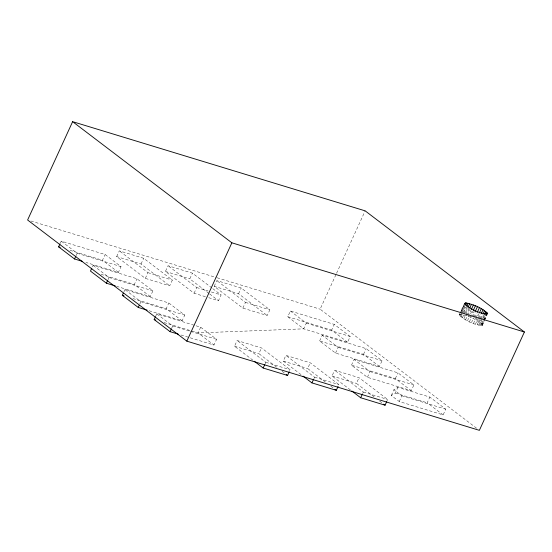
<?xml version="1.0" encoding="UTF-8"?>
<svg xmlns="http://www.w3.org/2000/svg" width="552" height="552" viewBox="0 0 552 552"><rect width="100%" height="100%" fill="white"/><g stroke="black" fill="none" stroke-linecap="round" stroke-linejoin="round"><path stroke-width="0.41" stroke-dasharray="2.76 2.07" d="M459.174 314.985L459.236 314.585C467.489 314.806 476.452 319.277 482.434 324.976L482.365 325.369C474.113 325.156 465.15 320.684 459.174 314.985L463.777 304.676M60.258 243.287L61.237 241.141L105.115 254.52L121.04 266.637L118.425 272.357L85.919 262.442M76.183 255.403L77.163 253.258L61.237 241.141M92.432 266.802L93.088 265.374L136.965 278.753L152.89 290.869L150.275 296.583L116.148 286.177M118.425 272.357L102.499 260.24L105.115 254.52M116.672 256.577L119.294 250.856L143.672 258.288L172.334 280.099L169.719 285.812L145.342 278.38L116.672 256.577L141.05 264.008L169.719 285.812M108.033 279.629L109.013 277.49L93.088 265.374M123.959 291.746L124.938 289.6L168.815 302.979L184.741 315.095L182.125 320.815L148.805 310.659M141.05 264.008L143.672 258.288M150.275 296.583L134.35 284.466L136.965 278.753M145.342 278.38L147.957 272.667L119.294 250.856M139.877 303.862L140.863 301.716L124.938 289.6M205.468 296.714L194.097 293.243L165.427 271.439L168.049 265.719L192.427 273.157L211.533 287.695M155.802 315.979L156.789 313.833L200.666 327.212L216.591 339.328L213.976 345.041L180.656 334.885M182.125 320.815L166.2 308.699L168.815 302.979M208.918 293.409L189.805 278.87L192.427 273.157M171.727 328.088L172.714 325.949L156.789 313.833M194.097 293.243L196.712 287.53L168.049 265.719M214.183 286.302L216.805 280.588L241.183 288.02L269.845 309.824L267.23 315.544L242.852 308.113L214.183 286.302L238.561 293.74L267.23 315.544M200.666 327.212L198.051 332.925L213.976 345.041M208.718 297.707L218.475 300.681L221.09 294.961L212.216 288.213M238.561 293.74L241.183 288.02M242.852 308.113L245.467 302.392L216.805 280.588M252.947 360.242L234.517 346.228L237.132 340.508L261.51 347.939L290.179 369.75L289.524 371.179M276.642 367.156L258.895 353.659L261.51 347.939M265.146 363.74L265.802 362.312L237.132 340.508M290.387 311.011L306.312 323.127L303.697 328.84L287.771 316.724L290.387 311.011L334.27 324.39L350.196 336.499L347.574 342.219L303.697 328.84L198.051 332.925L163.916 322.52M301.019 374.587L283.273 361.091L285.888 355.371L310.265 362.802L338.935 384.613L337.948 386.759M476.631 428.248L320.132 309.189L336.209 274.068M336.568 273.288L365.155 210.85M319.622 340.957L322.237 335.236L366.121 348.616L382.039 360.732L379.424 366.452L335.547 353.073L319.622 340.957L363.499 354.336L379.424 366.452M325.397 382.018L307.65 368.522L310.265 362.802M347.574 342.219L331.648 330.103L334.27 324.39M313.902 378.61L314.557 377.182L285.888 355.371M335.547 353.073L338.162 347.353L322.237 335.236M350.458 389.974L332.028 375.953L334.643 370.24L359.021 377.671L387.69 399.476L387.035 400.904M351.472 365.182L354.087 359.469L397.964 372.848L413.89 384.965L411.274 390.678L367.397 377.299L351.472 365.182L395.349 378.562L411.274 390.678M363.499 354.336L366.121 348.616M374.152 396.888L356.406 383.385L359.021 377.671M367.397 377.299L370.012 371.586L354.087 359.469M362.657 393.472L363.313 392.044L334.643 370.24M395.349 378.562L397.964 372.848M391.278 395.473L393.9 389.753L397.93 387.352L429.815 397.074L445.74 409.191L443.125 414.911L399.241 401.532L391.278 395.473L395.315 393.072L397.93 387.352M399.241 401.532L401.863 395.812L393.9 389.753M460.354 312.832L463.846 305.208M459.457 315.53L460.161 314.005M461.555 310.955L463.997 305.622M461.458 312.011L464.246 305.911M460.092 316.213L461.141 313.922M461.486 313.163L464.977 305.539M461.479 314.412L465.322 306.022M461.051 317.007L465.591 307.098M463.88 312.404L466.323 307.071M462.307 317.897L463.701 314.847M464.053 314.081L466.84 307.981M465.481 312.846L467.572 308.271M463.818 318.842L468.703 308.175M466.219 315.723L469.366 308.865M443.125 414.911L427.2 402.794L429.815 397.074M465.543 319.829L467.289 316.02M467.634 315.254L470.076 309.92M468.151 316.441L470.946 310.348M467.427 320.815L469.172 317.007M470.566 313.957L472.312 310.148M470.159 317.269L472.954 311.169M469.414 321.781L474.299 311.107M472.891 316.655L474.982 312.08M471.442 322.692L473.54 318.118M473.885 317.352L475.983 312.784M474.879 317.621L476.969 313.046M473.45 323.513L475.893 318.18M476.245 317.421L477.991 313.605M476.059 320.132L479.205 313.274M475.382 324.238L477.825 318.897M478.177 318.138L479.916 314.329M477.784 321.119L478.487 319.594M478.832 318.828L480.93 314.254M477.169 324.824L479.612 319.491M479.964 318.725L481.71 314.916M479.302 322.064L480.343 319.78M480.695 319.015L482.786 314.447M478.77 325.266L483.656 314.599M480.55 322.954L484.042 315.33M480.123 325.549L482.22 320.974M483.614 317.924L484.663 315.64M481.51 323.748L482.91 320.698M483.255 319.939L485.353 315.364M481.192 325.666L483.29 321.091M483.635 320.326L486.077 314.992M482.144 324.431L486.333 315.282M481.951 325.604L484.042 321.029M484.394 320.27L486.484 315.696M482.365 325.369L484.463 320.802M484.525 320.401L486.967 315.068M30.898 221L216.301 277.532M217.129 277.78L320.132 309.189M165.427 271.439L189.805 278.87M147.957 272.667L172.334 280.099M196.712 287.53L208.09 291.001M211.34 291.987L221.09 294.961M245.467 302.392L269.845 309.824M69.994 250.325L102.499 260.24M287.771 316.724L331.648 330.103M77.163 253.258L121.04 266.637M306.312 323.127L350.196 336.499M101.037 274.31L134.35 284.466M109.013 277.49L152.89 290.869M338.162 347.353L382.039 360.732M132.88 298.542L166.2 308.699M140.863 301.716L184.741 315.095M370.012 371.586L413.89 384.965M395.315 393.072L427.2 402.794M172.714 325.949L189.778 331.152M190.585 331.4L216.591 339.328M401.863 395.812L445.74 409.191M234.517 346.228L258.895 353.659M283.273 361.091L307.65 368.522M332.028 375.953L356.406 383.385M265.802 362.312L290.179 369.75M314.557 377.182L338.935 384.613M363.313 392.044L387.69 399.476M379.61 401.042L382.343 403.119M209.601 293.926L218.475 300.681M330.855 386.172L333.587 388.249M282.1 371.31L284.832 373.387"/><path stroke-width="0.83" d="M72.622 121.661L27.6 220L186.845 341.15L479.377 430.339L524.4 332L365.155 210.85L72.622 121.661L231.868 242.811L524.4 332M82.669 261.455L74.548 258.978L58.622 246.861L59.926 244.005M74.548 258.978L75.852 256.114M91.777 268.231L90.473 271.087L106.391 283.204L115.334 285.929M106.391 283.204L107.702 280.347M147.184 310.162L138.241 307.436L122.316 295.32L123.303 293.174M138.241 307.436L139.228 305.29M178.22 334.139L170.092 331.662L154.167 319.553L155.478 316.689M170.092 331.662L171.403 328.806M186.845 341.15L231.868 242.811M289.193 371.889L287.558 375.463L263.18 368.032L264.815 364.458M337.948 386.759L336.313 390.326L311.935 382.895L313.57 379.321M386.704 401.621L385.068 405.196L360.691 397.764L362.326 394.19M464.598 305.152L465.647 302.862C473.54 304.531 481.993 307.699 487.664 313.543L487.602 313.936C479.35 313.722 470.387 309.251 464.404 303.545L465.647 302.862M465.667 305.263L466.716 302.972M466.675 306.305L468.068 303.255M467.923 307.512L469.669 303.697M469.711 308.099L471.456 304.29M471.291 309.582L473.388 305.008M473.305 310.41L475.396 305.836M475.334 311.321L477.425 306.746M477.321 312.28L479.412 307.705M479.55 312.508L481.296 308.699M481.275 313.495L483.021 309.679M483.138 313.681L484.532 310.631M484.394 314.571L485.788 311.521M485.698 314.599L486.747 312.315M486.678 314.523L487.381 312.998M58.622 246.861L60.244 247.358M122.316 295.32L123.945 295.817M154.167 319.553L155.795 320.043M383.702 404.154L385.068 405.196M351.817 391.009L360.691 397.764M334.947 389.291L336.313 390.326M303.062 376.147L311.935 382.895M286.191 374.428L287.558 375.463M254.306 361.284L263.18 368.032"/></g></svg>
